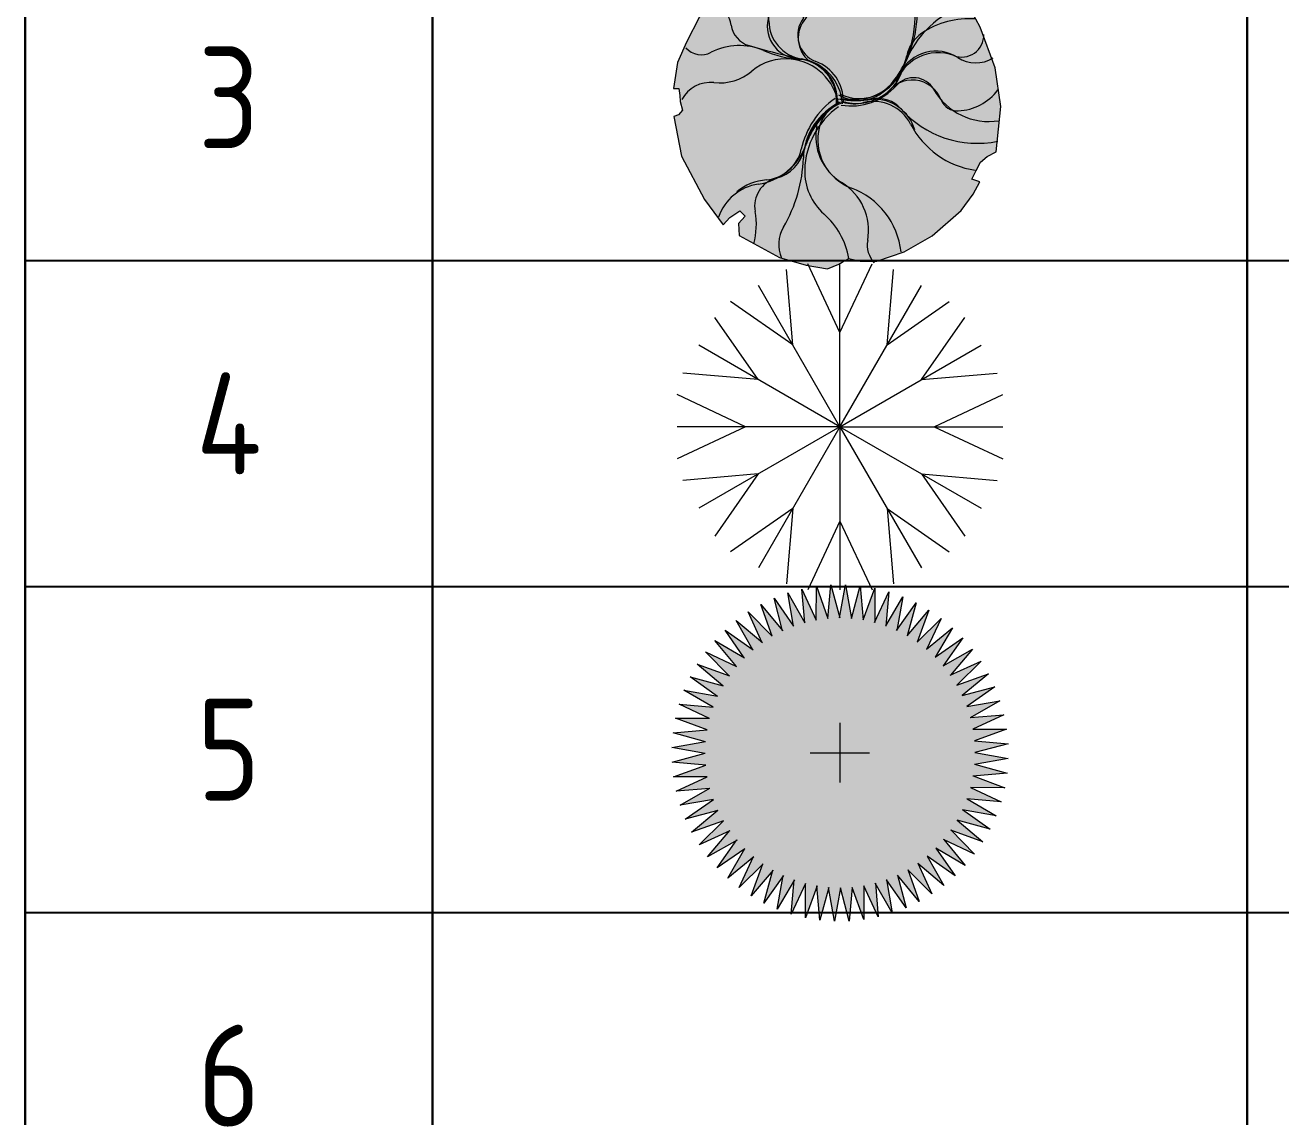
# Model space of a CAD drawing. Header units: metres. Extents: x -2072 to 1581266, y 0 to 323429.
# Drawn here: x 1734.68 to 1765.5, y 1814.33 to 1841.12 of the extents above; entities that cross this region are included whole.
import ezdxf

# ---------------------------------------------------------------- set-up
doc = ezdxf.new("R2010")
doc.units = ezdxf.units.M
doc.layers.add('-ГПт- 18кв. Озеленение дер.', color=7, linetype='Continuous', lineweight=15, true_color=0x000000)
doc.layers.add('ГП_Озеленение_деревья и кустарники', color=7, linetype='Continuous', lineweight=9, true_color=0x2e7666)
doc.layers.add('ГП - Лист (таблица)', color=7, linetype='Continuous', lineweight=9)
doc.layers.add('Липа серебристная', color=7, linetype='Continuous', lineweight=0)
doc.styles.add('GOST Common_2', font='GOST_Common.ttf', dxfattribs={"width": 0.9, "height": 2.5})
doc.styles.add('ГП Ариал 2016', font='arial.ttf')

# ---------------------------------------------------------------- blocks, each defined once
blk = doc.blocks.new('Бересклет')
at = {"layer": 'Липа серебристная', "lineweight": 0, "transparency": 33554559}
h = blk.add_hatch(color=256, dxfattribs=at)
h.dxf.hatch_style = 1
h.set_gradient(color1=(65, 151, 28), color2=(65, 151, 28), tint=1, name='INVSPHERICAL')
h.paths.add_polyline_path([(-5.16, -2.941), (-5.026, -3.207), (-5.36, -3.407), (-5.493, -3.873), (-4.227, -5.205), (-3.311, -5.827), (-2.552, -6.221), (-2.066, -6.19), (-1.611, -6.099), (-1.216, -6.342), (-0.579, -6.554), (0.573, -6.537), (1.839, -6.271), (3.239, -5.671), (3.906, -5.205), (4.305, -4.806), (4.039, -4.606), (4.572, -4.073), (4.905, -3.94), (5.305, -3.873), (6.039, -2.208), (6.305, -0.677), (6.238, 1.055), (6.039, 2.12), (5.772, 2.12), (5.572, 2.32), (5.639, 2.587), (5.639, 2.92), (5.172, 3.719), (4.439, 4.651), (3.706, 5.317), (3.372, 5.117), (3.039, 5.184), (2.906, 5.517), (2.839, 5.783), (1.773, 6.183), (0.239, 6.449), (-0.094, 6.383), (-0.36, 6.383), (-0.36, 6.249), (-0.494, 6.116), (-0.694, 6.249), (-0.76, 6.316), (-1.56, 6.249), (-2.427, 5.983), (-3.038, 5.789), (-3.007, 5.638), (-3.25, 5.365), (-3.427, 5.184), (-3.627, 5.45), (-4.293, 4.917), (-5.093, 4.118), (-5.693, 3.452), (-6.16, 2.52), (-5.96, 2.453), (-6.013, 2.18), (-6.073, 1.938), (-6.093, 1.588), (-6.293, 1.454), (-6.493, 1.454), (-6.693, -0.144), (-6.36, -2.075), (-5.96, -3.274), (-5.626, -3.074)])
at = {"layer": 'Липа серебристная', "color": 36, "lineweight": 0}
blk.add_lwpolyline([(-5.626, -3.074), (-5.16, -2.941), (-5.026, -3.207), (-5.36, -3.407), (-5.493, -3.873), (-4.227, -5.205), (-3.311, -5.827), (-2.552, -6.221), (-2.066, -6.19), (-1.915, -6.16), (-1.611, -6.099), (-1.216, -6.342), (-0.579, -6.554), (0.573, -6.537), (1.839, -6.271), (3.239, -5.671), (3.906, -5.205), (4.305, -4.806), (4.039, -4.606), (4.305, -4.339), (4.572, -4.073), (4.905, -3.94), (5.305, -3.873), (6.039, -2.208), (6.305, -0.677), (6.238, 1.055), (6.039, 2.12), (5.772, 2.12), (5.572, 2.32), (5.639, 2.587), (5.639, 2.92), (5.172, 3.719), (4.439, 4.651), (3.706, 5.317), (3.372, 5.117), (3.039, 5.184), (2.906, 5.517), (2.839, 5.783), (1.773, 6.183), (0.239, 6.449), (-0.094, 6.383), (-0.36, 6.383), (-0.36, 6.249), (-0.494, 6.116), (-0.694, 6.249), (-0.76, 6.316), (-1.56, 6.249), (-2.427, 5.983), (-3.038, 5.789), (-3.007, 5.638), (-3.25, 5.365), (-3.427, 5.184), (-3.627, 5.45), (-4.293, 4.917), (-5.093, 4.118), (-5.693, 3.452), (-6.16, 2.52), (-5.96, 2.453), (-6.013, 2.18), (-6.073, 1.938), (-6.093, 1.588), (-6.293, 1.454), (-6.493, 1.454), (-6.693, -0.144), (-6.36, -2.075), (-5.96, -3.274)], close=True, dxfattribs=at)
for centre, radius, start, end in [((-3.257, 5.378), 2.06, 322.2937, 22.9884), ((-1.575, 5.308), 2.112, 304.8867, 29.1013), ((3.343, 3.216), 3.282, 117.6678, 164.546), ((-1.808, 5.764), 0.627, 160.7469, 236.1541), ((-4.277, 4.406), 1.105, 349.8976, 42.5085), ((-2.805, 4.277), 1.163, 341.527, 56.1541), ((-1.038, 4.866), 1.525, 300.0072, 347.8887), ((-1.108, 4.082), 5.334, 327.0343, 6.9538), ((-2.21, 4.038), 0.995, 169.8976, 236.1171), ((-0.598, 3.323), 1.301, 142.2937, 247.595), ((-4.419, 4.264), 0.851, 204.6521, 279.2459), ((-0.25, 3.424), 1.531, 161.527, 243.0805), ((0.314, 2.525), 1.178, 120.0072, 213.3724), ((0.273, 2.658), 1.118, 124.8867, 231.2269), ((5.614, 2.159), 1.595, 105.4509, 166.0251), ((-3.89, 1.016), 2.44, 48.6617, 99.2459), ((22.134, 40.288), 44.661, 236.1171, 238.5688), ((0.689, 6.221), 4.494, 228.6617, 247.8657), ((0.487, 3.435), 3.687, 319.8712, 346.0251), ((-5.087, 1.048), 1.306, 65.9998, 133.3029), ((-3.73, 4.094), 2.029, 245.9998, 291.7988), ((-2.193, 0.251), 2.11, 66.0813, 111.7988), ((-2.206, 0.223), 2.141, 350.6534, 66.0813), ((-1.742, 0.548), 1.701, 338.4196, 67.595), ((-1.607, 0.576), 1.6, 335.2149, 67.8657), ((-1.822, 0.327), 1.942, 345.6095, 63.0805), ((5.965, -1.831), 3.892, 92.0444, 144.6504), ((-1.495, 0.456), 1.706, 341.1793, 51.2269), ((4.342, 0.161), 1.438, 106.0682, 150.1959), ((4.878, -1.699), 3.374, 67.6648, 106.0682), ((0.152, 3.265), 3.833, 297.8245, 327.0343), ((1.149, 1.99), 2.241, 266.1642, 330.1959), ((3.774, -1.069), 1.763, 50.9237, 146.4518), ((3.769, -0.816), 1.588, 38.767, 135.367), ((5.44, 0.983), 0.88, 230.9237, 342.9025), ((0.854, -3.088), 3.389, 107.3081, 149.5161), ((1.656, 3.032), 3.395, 240.1653, 262.9959), ((1.212, 1.255), 1.56, 220.6259, 297.8245), ((3.245, 8.655), 9.18, 249.4832, 255.8382), ((1.193, 1.555), 1.959, 235.7146, 324.6504), ((1.332, 1.59), 1.836, 227.3584, 315.367), ((2.802, -0.916), 0.919, 11.6063, 120.5071), ((6.032, 1.002), 1.316, 218.767, 283.6152), ((0.794, -3.243), 3.163, 106.8578, 160.5061), ((0.301, -2.594), 2.548, 96.8337, 160.2326), ((0.419, -2.788), 2.742, 100.7614, 149.5512), ((0.784, -3.243), 3.284, 108.2581, 142.5597), ((0.033, -1.452), 1.338, 82.3985, 147.4498), ((1.112, 1.951), 2.41, 242.4659, 300.5071), ((1.004, 1.273), 1.645, 236.2211, 265.6239), ((0.751, -2.029), 1.666, 9.1996, 85.6239), ((0.755, -1.999), 1.732, 358.8013, 73.667), ((1.094, -1.548), 1.22, 23.3141, 82.9959), ((2.63, -1.281), 1.225, 3.0269, 129.5704), ((0.69, -1.726), 2.152, 150.6487, 220.6425), ((0.647, -1.843), 2.067, 147.4498, 231.4917), ((6.194, -0.219), 2.545, 191.6063, 260.9915), ((-3.733, 0.215), 2.405, 260.4869, 322.5597), ((-3.411, -0.577), 1.56, 256.8436, 329.5161), ((-3.275, -0.616), 1.543, 266.4242, 329.5512), ((5.939, 0.54), 4.056, 203.3141, 263.6777), ((4.55, -1.18), 0.697, 183.0269, 255.0057), ((-7.49, 0.206), 5.732, 311.328, 340.2326), ((5.81, -1.21), 3.458, 189.1996, 243.7116), ((4.921, 0.206), 2.132, 255.0057, 304.5418), ((-4.459, -4.119), 1.989, 80.4869, 142.7665), ((-4.257, -4.196), 2.157, 76.8436, 111.3202), ((-3.444, -3.307), 1.152, 86.4242, 172.5703), ((-0.042, -2.947), 2.276, 160.5061, 210.3843), ((-7.411, -2.789), 2.849, 326.2836, 352.5703), ((-2.641, -4.585), 2.238, 331.7458, 40.6425), ((-2.551, -5.863), 3.07, 348.1391, 51.4917), ((-2.808, -5.119), 1.359, 131.328, 185.5547), ((-4.677, -5.664), 3.097, 351.9211, 30.3843), ((0.262, -6.145), 1.058, 151.7458, 204.5556)]:
    blk.add_arc(centre, radius, start, end, dxfattribs=at)
blk = doc.blocks.new('T11')
at = {"color": 7, "linetype": 'Continuous'}
for p, q in [((-0.091445, 0.389406), (-0.096133, 0.489458)), ((-0.096133, 0.489458), (-0.056674, 0.395964)), ((-0.057158, 0.395895), (-0.053108, 0.495974)), ((-0.053108, 0.495974), (-0.021948, 0.399397)), ((-0.022436, 0.39937), (-0.009679, 0.498716)), ((-0.009679, 0.498716), (0.012945, 0.39979)), ((0.012457, 0.399805), (0.033824, 0.49766)), ((0.033824, 0.49766), (0.04774, 0.397142)), ((0.047255, 0.3972), (0.077069, 0.492819)), ((0.077069, 0.492819), (0.082171, 0.39147)), ((0.081693, 0.391569), (0.119728, 0.484228)), ((0.119728, 0.484228), (0.115978, 0.382818)), ((-0.189115, 0.352472), (-0.219538, 0.447899)), ((-0.219538, 0.447899), (-0.157226, 0.367804)), ((-0.157675, 0.367613), (-0.179666, 0.46533)), ((-0.179666, 0.46533), (-0.124572, 0.380108)), ((-0.125036, 0.379955), (-0.138426, 0.479216)), ((-0.138426, 0.479216), (-0.090969, 0.389517)), ((0.11551, 0.382959), (0.161476, 0.471949)), ((0.148448, 0.371435), (0.201994, 0.456079)), ((0.161476, 0.471949), (0.148901, 0.371252)), ((0.201994, 0.456079), (0.180691, 0.356863)), ((-0.219115, 0.334646), (-0.25774, 0.427061)), ((-0.25774, 0.427061), (-0.188684, 0.352701)), ((0.180255, 0.357084), (0.240976, 0.436739)), ((0.210691, 0.340014), (0.278123, 0.414076)), ((0.240976, 0.436739), (0.211106, 0.339756)), ((0.278123, 0.414076), (0.239915, 0.320063)), ((-0.273897, 0.291513), (-0.327982, 0.375818)), ((-0.327982, 0.375818), (-0.247064, 0.314577)), ((-0.247448, 0.314276), (-0.29398, 0.402971)), ((-0.29398, 0.402971), (-0.218706, 0.334913)), ((0.239524, 0.320356), (0.313154, 0.388258)), ((0.313154, 0.388258), (0.266897, 0.297937)), ((-0.298262, 0.266533), (-0.359489, 0.3458)), ((-0.359489, 0.3458), (-0.273541, 0.291849)), ((0.266533, 0.298262), (0.345801, 0.359489)), ((0.345801, 0.359489), (0.291848, 0.273542)), ((-0.320357, 0.239523), (-0.388259, 0.313154)), ((-0.388259, 0.313154), (-0.297936, 0.266897)), ((0.291514, 0.273897), (0.375817, 0.327982)), ((0.375817, 0.327982), (0.314578, 0.247065)), ((-0.340014, 0.210691), (-0.414075, 0.278124)), ((-0.414075, 0.278124), (-0.320064, 0.239916)), ((0.314276, 0.247448), (0.402972, 0.29398)), ((0.402972, 0.29398), (0.334914, 0.218706)), ((-0.357083, 0.180254), (-0.436739, 0.240976)), ((-0.436739, 0.240976), (-0.339756, 0.211107)), ((0.334647, 0.219114), (0.427061, 0.25774)), ((0.427061, 0.25774), (0.352701, 0.188684)), ((-0.371434, 0.148447), (-0.45608, 0.201994)), ((-0.45608, 0.201994), (-0.356862, 0.180691)), ((0.352471, 0.189116), (0.447899, 0.219538)), ((0.447899, 0.219538), (0.367804, 0.157225)), ((-0.382959, 0.115511), (-0.471949, 0.161476)), ((-0.471949, 0.161476), (-0.371253, 0.148901)), ((0.367612, 0.157675), (0.465329, 0.179667)), ((0.465329, 0.179667), (0.380108, 0.124571)), ((-0.391569, 0.081694), (-0.484227, 0.119728)), ((-0.484227, 0.119728), (-0.382817, 0.115978)), ((0.379955, 0.125036), (0.479217, 0.138426)), ((0.479217, 0.138426), (0.389518, 0.090969)), ((-0.492819, 0.07707), (-0.391469, 0.08217)), ((-0.397199, 0.047255), (-0.492819, 0.07707)), ((0.389407, 0.091444), (0.489458, 0.096132)), ((0.489458, 0.096132), (0.395965, 0.056673)), ((-0.497661, 0.033823), (-0.397141, 0.047739)), ((0.395895, 0.057158), (0.495974, 0.053108)), ((0.495974, 0.053108), (0.399397, 0.021948)), ((-0.498715, -0.00968), (-0.39979, 0.012945)), ((-0.399806, 0.012457), (-0.497661, 0.033823)), ((0.39937, 0.022436), (0.498715, 0.00968)), ((0.498715, 0.00968), (0.39979, -0.012945)), ((-0.39937, -0.022436), (-0.498715, -0.00968)), ((-0.495974, -0.053108), (-0.399397, -0.021948)), ((0.497661, -0.033823), (0.397141, -0.047739)), ((0.399806, -0.012457), (0.497661, -0.033823)), ((-0.395895, -0.057158), (-0.495974, -0.053108)), ((-0.489458, -0.096132), (-0.395965, -0.056673)), ((0.397199, -0.047255), (0.492819, -0.07707)), ((-0.389407, -0.091444), (-0.489458, -0.096132)), ((-0.479217, -0.138426), (-0.389518, -0.090969)), ((0.492819, -0.07707), (0.391469, -0.08217)), ((0.391569, -0.081694), (0.484227, -0.119728)), ((-0.379955, -0.125036), (-0.479217, -0.138426)), ((-0.465329, -0.179667), (-0.380108, -0.124571)), ((0.471949, -0.161476), (0.371253, -0.148901)), ((0.371434, -0.148447), (0.45608, -0.201994)), ((0.484227, -0.119728), (0.382817, -0.115978)), ((0.382959, -0.115511), (0.471949, -0.161476)), ((-0.367612, -0.157675), (-0.465329, -0.179667)), ((-0.447899, -0.219538), (-0.367804, -0.157225)), ((0.45608, -0.201994), (0.356862, -0.180691)), ((0.357083, -0.180254), (0.436739, -0.240976)), ((-0.352471, -0.189116), (-0.447899, -0.219538)), ((-0.427061, -0.25774), (-0.352701, -0.188684)), ((-0.334647, -0.219114), (-0.427061, -0.25774)), ((-0.402972, -0.29398), (-0.334914, -0.218706)), ((0.436739, -0.240976), (0.339756, -0.211107)), ((0.340014, -0.210691), (0.414075, -0.278124)), ((-0.314276, -0.247448), (-0.402972, -0.29398)), ((-0.375817, -0.327982), (-0.314578, -0.247065)), ((0.414075, -0.278124), (0.320064, -0.239916)), ((0.320357, -0.239523), (0.388259, -0.313154)), ((-0.291514, -0.273897), (-0.375817, -0.327982)), ((-0.345801, -0.359489), (-0.291848, -0.273542)), ((0.359489, -0.3458), (0.273541, -0.291849)), ((0.273897, -0.291513), (0.327982, -0.375818)), ((0.388259, -0.313154), (0.297936, -0.266897)), ((0.298262, -0.266533), (0.359489, -0.3458)), ((-0.266533, -0.298262), (-0.345801, -0.359489)), ((-0.313154, -0.388258), (-0.266897, -0.297937)), ((-0.239524, -0.320356), (-0.313154, -0.388258)), ((-0.278123, -0.414076), (-0.239915, -0.320063)), ((0.29398, -0.402971), (0.218706, -0.334913)), ((0.219115, -0.334646), (0.25774, -0.427061)), ((0.327982, -0.375818), (0.247064, -0.314577)), ((0.247448, -0.314276), (0.29398, -0.402971)), ((-0.210691, -0.340014), (-0.278123, -0.414076)), ((-0.240976, -0.436739), (-0.211106, -0.339756)), ((-0.180255, -0.357084), (-0.240976, -0.436739)), ((-0.201994, -0.456079), (-0.180691, -0.356863)), ((-0.148448, -0.371435), (-0.201994, -0.456079)), ((-0.161476, -0.471949), (-0.148901, -0.371252)), ((0.219538, -0.447899), (0.157226, -0.367804)), ((0.157675, -0.367613), (0.179666, -0.46533)), ((0.25774, -0.427061), (0.188684, -0.352701)), ((0.189115, -0.352472), (0.219538, -0.447899)), ((-0.11551, -0.382959), (-0.161476, -0.471949)), ((-0.119728, -0.484228), (-0.115978, -0.382818)), ((-0.081693, -0.391569), (-0.119728, -0.484228)), ((-0.077069, -0.492819), (-0.082171, -0.39147)), ((-0.047255, -0.3972), (-0.077069, -0.492819)), ((-0.033824, -0.49766), (-0.04774, -0.397142)), ((-0.012457, -0.399805), (-0.033824, -0.49766)), ((0.009679, -0.498716), (-0.012945, -0.39979)), ((0.022436, -0.39937), (0.009679, -0.498716)), ((0.053108, -0.495974), (0.021948, -0.399397)), ((0.057158, -0.395895), (0.053108, -0.495974)), ((0.096133, -0.489458), (0.056674, -0.395964)), ((0.138426, -0.479216), (0.090969, -0.389517)), ((0.091445, -0.389406), (0.096133, -0.489458)), ((0.179666, -0.46533), (0.124572, -0.380108)), ((0.125036, -0.379955), (0.138426, -0.479216))]:
    blk.add_line(p, q, dxfattribs=at)
blk = doc.blocks.new('Бузина')
at = {"layer": '-ГПт- 18кв. Озеленение дер.', "transparency": 33554610}
h = blk.add_hatch(color=256, dxfattribs=at)
h.set_gradient(color1=(204, 51, 0), color2=(195, 220, 193), rotation=180, tint=0.81, name='SPHERICAL')
h.paths.add_polyline_path([(-5947.664, -10805.897), (-5947.45, -10806.079), (-5947.724, -10806.004), (-5947.495, -10806.167), (-5947.775, -10806.117), (-5947.533, -10806.258), (-5947.816, -10806.233), (-5947.563, -10806.353), (-5947.847, -10806.353), (-5947.584, -10806.45), (-5947.867, -10806.474), (-5947.596, -10806.548), (-5947.877, -10806.597), (-5947.6, -10806.648), (-5947.875, -10806.721), (-5947.596, -10806.747), (-5947.863, -10806.843), (-5947.583, -10806.845), (-5947.841, -10806.965), (-5947.561, -10806.942), (-5947.808, -10807.083), (-5947.531, -10807.036), (-5947.764, -10807.199), (-5947.492, -10807.128), (-5947.711, -10807.31), (-5947.446, -10807.216), (-5947.648, -10807.416), (-5947.393, -10807.299), (-5947.576, -10807.517), (-5947.332, -10807.378), (-5947.496, -10807.61), (-5947.265, -10807.451), (-5947.408, -10807.697), (-5947.192, -10807.517), (-5947.312, -10807.775), (-5947.113, -10807.578), (-5947.211, -10807.845), (-5947.029, -10807.631), (-5947.103, -10807.905), (-5946.941, -10807.676), (-5946.991, -10807.956), (-5946.849, -10807.714), (-5946.874, -10807.997), (-5946.754, -10807.743), (-5946.755, -10808.028), (-5946.657, -10807.765), (-5946.633, -10808.048), (-5946.559, -10807.777), (-5946.51, -10808.057), (-5946.46, -10807.781), (-5946.387, -10808.056), (-5946.361, -10807.777), (-5946.264, -10808.044), (-5946.263, -10807.763), (-5946.143, -10808.021), (-5946.166, -10807.742), (-5946.024, -10807.988), (-5946.071, -10807.711), (-5945.909, -10807.945), (-5945.98, -10807.673), (-5945.797, -10807.892), (-5945.892, -10807.627), (-5945.691, -10807.829), (-5945.808, -10807.574), (-5945.591, -10807.757), (-5945.73, -10807.513), (-5945.497, -10807.677), (-5945.657, -10807.446), (-5945.411, -10807.589), (-5945.59, -10807.372), (-5945.333, -10807.493), (-5945.53, -10807.294), (-5945.263, -10807.391), (-5945.477, -10807.21), (-5945.202, -10807.284), (-5945.431, -10807.122), (-5945.151, -10807.172), (-5945.394, -10807.03), (-5945.11, -10807.055), (-5945.364, -10806.935), (-5945.08, -10806.936), (-5945.343, -10806.838), (-5945.06, -10806.814), (-5945.33, -10806.74), (-5945.05, -10806.691), (-5945.326, -10806.641), (-5945.051, -10806.568), (-5945.331, -10806.542), (-5945.063, -10806.445), (-5945.344, -10806.443), (-5945.086, -10806.324), (-5945.366, -10806.346), (-5945.119, -10806.205), (-5945.396, -10806.252), (-5945.163, -10806.089), (-5945.434, -10806.16), (-5945.216, -10805.978), (-5945.48, -10806.073), (-5945.279, -10805.872), (-5945.534, -10805.989), (-5945.351, -10805.772), (-5945.595, -10805.911), (-5945.431, -10805.678), (-5945.662, -10805.838), (-5945.519, -10805.592), (-5945.735, -10805.771), (-5945.614, -10805.513), (-5945.814, -10805.711), (-5945.716, -10805.444), (-5945.898, -10805.658), (-5945.824, -10805.383), (-5945.986, -10805.612), (-5945.936, -10805.332), (-5946.078, -10805.574), (-5946.052, -10805.291), (-5946.172, -10805.545), (-5946.172, -10805.26), (-5946.269, -10805.524), (-5946.293, -10805.24), (-5946.368, -10805.511), (-5946.416, -10805.231), (-5946.467, -10805.507), (-5946.54, -10805.232), (-5946.566, -10805.512), (-5946.663, -10805.244), (-5946.664, -10805.525), (-5946.784, -10805.267), (-5946.761, -10805.547), (-5946.903, -10805.3), (-5946.856, -10805.577), (-5947.018, -10805.343), (-5946.947, -10805.615), (-5947.129, -10805.397), (-5947.035, -10805.661), (-5947.236, -10805.459), (-5947.118, -10805.715), (-5947.336, -10805.531), (-5947.197, -10805.775), (-5947.43, -10805.612), (-5947.27, -10805.843), (-5947.516, -10805.7), (-5947.337, -10805.916), (-5947.594, -10805.795), (-5947.397, -10805.995)])
at = {"layer": '-ГПт- 18кв. Озеленение дер.', "transparency": 33554687}
for points in [[(-5946.465, -10806.392), (-5946.465, -10806.892)], [(-5946.715, -10806.642), (-5946.215, -10806.642)]]:
    blk.add_lwpolyline(points, dxfattribs=at)
at = {"layer": '-ГПт- 18кв. Озеленение дер.', "lineweight": 9, "transparency": 33554687, "xscale": 2.834999999999708, "yscale": 2.834999999999708, "zscale": 2.834999999999708, "rotation": 131.9878366597704}
blk.add_blockref('T11', (-5946.463, -10806.644), dxfattribs=at)
blk = doc.blocks.new('Бирючина')
at = {"layer": 'ГП_Озеленение_деревья и кустарники', "color": 96}
for p, q in [((-144.7, 250.7), (-164.5, 482.4)), ((0, 289.5), (-98.7, 500)), ((0, 289.5), (98.7, 500)), ((144.7, 250.7), (164.5, 482.4)), ((-144.7, 250.7), (-335.5, 383.7)), ((144.7, 250.7), (335.5, 383.7)), ((-250.7, 144.7), (-383.7, 335.5)), ((250.7, 144.7), (383.7, 335.5)), ((-250.7, 144.7), (-482.4, 164.5)), ((250.7, 144.7), (482.4, 164.5)), ((-289.5, 0), (-500, 98.7)), ((289.5, 0), (500, 98.7)), ((-289.5, 0), (-500, -98.7)), ((289.5, 0), (500, -98.7)), ((-250.7, -144.7), (-482.4, -164.5)), ((-250.7, -144.7), (-383.7, -335.5)), ((250.7, -144.7), (482.4, -164.5)), ((250.7, -144.7), (383.7, -335.5)), ((-144.7, -250.7), (-335.5, -383.7)), ((-144.7, -250.7), (-164.5, -482.4)), ((144.7, -250.7), (335.5, -383.7)), ((144.7, -250.7), (164.5, -482.4)), ((0, -289.5), (-98.7, -500)), ((0, -289.5), (98.7, -500))]:
    blk.add_line(p, q, dxfattribs=at)
at = {"layer": 'ГП_Озеленение_деревья и кустарники', "color": 91}
for q in [(0, 500), (-250, 433), (250, 433), (-433, 250), (433, 250), (-500, 0), (-433, -250), (-250, -433), (0, -500), (250, -433), (433, -250), (500, 0)]:
    blk.add_line((0, 0), q, dxfattribs=at)
blk = doc.blocks.new('*T90')
at = {"layer": 'Defpoints', "color": 8, "linetype": 'ByBlock', "lineweight": 0, "transparency": 16777216}
for p, q in [((0, 0), (208.026, 0)), ((0, 0), (0, -10)), ((208.026, 0), (208.026, -10))]:
    blk.add_line(p, q, dxfattribs=at)
at = {"layer": 'ГП - Лист (таблица)', "color": 0, "linetype": 'ByBlock', "lineweight": 40, "transparency": 16777216}
for p, q in [((0, -10), (208.026, -10)), ((0, -10), (0, -29.267)), ((10, -10), (10, -29.267)), ((30, -10), (30, -29.267)), ((115, -10), (115, -29.267)), ((132.406, -10), (132.406, -29.267)), ((151.584, -10), (151.584, -29.267)), ((166.584, -10), (166.584, -29.267)), ((208.026, -10), (208.026, -29.267))]:
    blk.add_line(p, q, dxfattribs=at)
at = {"layer": 'ГП - Лист (таблица)', "color": 0, "linetype": 'ByBlock', "lineweight": 30, "transparency": 16777216}
for p, q in [((0, -29.267), (208.026, -29.267)), ((0, -29.267), (0, -677.267)), ((208.026, -29.267), (208.026, -677.267)), ((10, -37.267), (10, -125.267)), ((30, -37.267), (30, -125.267)), ((115, -37.267), (115, -125.267)), ((132.406, -37.267), (132.406, -125.267)), ((151.584, -37.267), (151.584, -125.267)), ((166.584, -37.267), (166.584, -125.267)), ((10, -133.267), (10, -277.267)), ((30, -133.267), (30, -277.267)), ((115, -133.267), (115, -277.267)), ((132.406, -133.267), (132.406, -277.267)), ((151.584, -133.267), (151.584, -277.267)), ((166.584, -133.267), (166.584, -277.267)), ((10, -285.267), (10, -549.267)), ((30, -285.267), (30, -549.267)), ((115, -285.267), (115, -549.267)), ((132.406, -285.267), (132.406, -549.267)), ((151.584, -285.267), (151.584, -549.267)), ((166.584, -285.267), (166.584, -549.267)), ((10, -557.267), (10, -621.267)), ((30, -557.267), (30, -621.267)), ((115, -557.267), (115, -621.267)), ((132.406, -557.267), (132.406, -621.267)), ((151.584, -557.267), (151.584, -621.267)), ((166.584, -557.267), (166.584, -621.267)), ((10, -629.267), (10, -677.267)), ((30, -629.267), (30, -677.267)), ((115, -629.267), (115, -677.267)), ((132.406, -629.267), (132.406, -677.267)), ((151.584, -629.267), (151.584, -677.267)), ((166.584, -629.267), (166.584, -677.267))]:
    blk.add_line(p, q, dxfattribs=at)
at = {"layer": 'ГП - Лист (таблица)', "color": 0, "linetype": 'ByBlock', "lineweight": -2, "transparency": 16777216}
for p, q in [((0, -37.267), (208.026, -37.267)), ((0, -45.267), (208.026, -45.267)), ((0, -53.267), (208.026, -53.267)), ((0, -61.267), (208.026, -61.267)), ((0, -69.267), (208.026, -69.267)), ((0, -77.267), (208.026, -77.267)), ((0, -85.267), (208.026, -85.267)), ((0, -93.267), (208.026, -93.267)), ((0, -101.267), (208.026, -101.267)), ((0, -109.267), (208.026, -109.267)), ((0, -117.267), (208.026, -117.267)), ((0, -125.267), (208.026, -125.267)), ((0, -133.267), (208.026, -133.267)), ((0, -141.267), (208.026, -141.267)), ((0, -149.267), (208.026, -149.267)), ((0, -157.267), (208.026, -157.267)), ((0, -165.267), (208.026, -165.267)), ((0, -173.267), (208.026, -173.267)), ((0, -181.267), (208.026, -181.267)), ((0, -189.267), (208.026, -189.267)), ((0, -197.267), (208.026, -197.267)), ((0, -205.267), (208.026, -205.267)), ((0, -213.267), (208.026, -213.267)), ((0, -221.267), (208.026, -221.267)), ((0, -229.267), (208.026, -229.267)), ((0, -237.267), (208.026, -237.267)), ((0, -245.267), (208.026, -245.267)), ((0, -253.267), (208.026, -253.267)), ((0, -261.267), (208.026, -261.267)), ((0, -269.267), (208.026, -269.267)), ((0, -277.267), (208.026, -277.267)), ((0, -285.267), (208.026, -285.267)), ((0, -293.267), (208.026, -293.267)), ((0, -301.267), (208.026, -301.267)), ((0, -309.267), (208.026, -309.267)), ((0, -317.267), (208.026, -317.267)), ((0, -325.267), (208.026, -325.267)), ((0, -333.267), (208.026, -333.267)), ((0, -341.267), (208.026, -341.267)), ((0, -349.267), (208.026, -349.267)), ((0, -357.267), (208.026, -357.267)), ((0, -365.267), (208.026, -365.267)), ((0, -373.267), (208.026, -373.267)), ((0, -381.267), (208.026, -381.267)), ((0, -389.267), (208.026, -389.267)), ((0, -397.267), (208.026, -397.267)), ((0, -405.267), (208.026, -405.267)), ((0, -413.267), (208.026, -413.267)), ((0, -421.267), (208.026, -421.267)), ((0, -429.267), (208.026, -429.267)), ((0, -437.267), (208.026, -437.267)), ((0, -445.267), (208.026, -445.267)), ((0, -453.267), (208.026, -453.267)), ((0, -461.267), (208.026, -461.267)), ((0, -469.267), (208.026, -469.267)), ((0, -477.267), (208.026, -477.267)), ((0, -485.267), (208.026, -485.267)), ((0, -493.267), (208.026, -493.267)), ((0, -501.267), (208.026, -501.267)), ((0, -509.267), (208.026, -509.267)), ((0, -517.267), (208.026, -517.267)), ((0, -525.267), (208.026, -525.267)), ((0, -533.267), (208.026, -533.267)), ((0, -541.267), (208.026, -541.267)), ((0, -549.267), (208.026, -549.267)), ((0, -557.267), (208.026, -557.267)), ((0, -565.267), (208.026, -565.267)), ((0, -573.267), (208.026, -573.267)), ((0, -581.267), (208.026, -581.267)), ((0, -589.267), (208.026, -589.267)), ((0, -597.267), (208.026, -597.267)), ((0, -605.267), (208.026, -605.267)), ((0, -613.267), (208.026, -613.267)), ((0, -621.267), (208.026, -621.267)), ((0, -629.267), (208.026, -629.267)), ((0, -637.267), (208.026, -637.267)), ((0, -645.267), (208.026, -645.267)), ((0, -653.267), (208.026, -653.267)), ((0, -661.267), (208.026, -661.267)), ((0, -669.267), (208.026, -669.267)), ((0, -677.267), (208.026, -677.267))]:
    blk.add_line(p, q, dxfattribs=at)
at = {"layer": 'ГП - Лист (таблица)', "transparency": 16777216}
for s, insert, char_height, width, attachment_point, style in [('Ведомость элементов озеленения', (104.013, -5), 3.5, 205.02644, 5, 'GOST Common_2'), ('Обхват ствола, см', (123.703, -19.634), 2.5, 17.40565, 5, 'GOST Common_2'), ('{\\W0.8;Условное обозначение}', (20, -19.634), 2.5, 20, 5, 'GOST Common_2'), ('Наименование породы или\\Pвид насаждения', (72.5, -19.634), 2.5, 85, 5, 'GOST Common_2'), ('Размер,\\Pсм', (141.995, -19.634), 2.5, 19.17871, 5, 'GOST Common_2'), ('Примечание', (187.305, -19.634), 2.5, 41.44209, 5, 'GOST Common_2'), ('Поз.', (5, -19.634), 2.5, 10, 5, 'GOST Common_2'), ('Кол.', (159.084, -19.634), 2.5, 15, 5, 'GOST Common_2'), ('Хвойные деревья и кустарники', (104.013, -33.267), 2.5, 205.02644, 5, 'GOST Common_2'), ('\\A1;1', (5, -41.267), 2.5, 7, 5, 'GOST Common_2'), ('{\\C0;Ель}', (31.5, -41.267), 2.5, 82, 4, 'GOST Common_2'), ('20-25', (123.703, -41.267), 2.5, 14.40565, 5, 'GOST Common_2'), ('500-600', (141.995, -41.267), 2.5, 16.17871, 5, 'GOST Common_2'), ('С комом 0.8*0.8*0.8', (187.305, -41.267), 2.5, 38.44209, 5, 'GOST Common_2'), ('Лиственница', (31.5, -49.267), 2.5, 82, 4, 'GOST Common_2'), ('\\A1;2', (5, -49.267), 2.5, 7, 5, 'GOST Common_2'), ('\\A1;3', (5, -57.267), 2.5, 7, 5, 'GOST Common_2'), ('Сосна', (31.5, -57.267), 2.5, 82, 4, 'GOST Common_2'), ('{\\C0;Сосна горная}', (31.5, -65.267), 2.5, 82, 4, 'GOST Common_2'), ('4', (5, -65.267), 2.5, 7, 5, 'GOST Common_2'), ('5', (5, -73.267), 2.5, 7, 5, 'GOST Common_2'), ('Можжевельник', (31.5, -73.267), 2.5, 82, 4, 'GOST Common_2'), ('{\\fGOST Common|b0|i0|c204|p34;\\W0.9;\\C0;Можжевельник горизонтальный}', (31.5, -81.267), 2.5, 82, 4, 'ГП Ариал 2016'), ('6', (5, -81.267), 2.5, 7, 5, 'GOST Common_2'), ('7', (5, -89.267), 2.5, 7, 5, 'GOST Common_2'), ('{\\fGOST Common|b0|i0|c204|p34;\\W0.9;\\C0;Пихта}', (31.5, -89.267), 2.5, 82, 4, 'ГП Ариал 2016'), ('{\\fGOST Common|b0|i0|c204|p34;\\W0.9;\\C0;Псевдотсуга}', (31.5, -97.267), 2.5, 82, 4, 'ГП Ариал 2016'), ('8', (5, -97.267), 2.5, 7, 5, 'GOST Common_2'), ('{\\fGOST Common|b0|i0|c204|p34;\\W0.9;\\C0;Микробиота перекрёстнопарная}', (31.5, -105.267), 2.5, 82, 4, 'ГП Ариал 2016'), ('9', (5, -105.267), 2.5, 7, 5, 'GOST Common_2'), ('{\\fGOST Common|b0|i0|c204|p34;\\W0.9;\\C0;Тсуга}', (31.5, -113.267), 2.5, 82, 4, 'ГП Ариал 2016'), ('{\\fGOST Common|b0|i0|c204|p34;\\W0.9;\\C0;Туя западная}', (31.5, -121.267), 2.5, 82, 4, 'ГП Ариал 2016'), ('10', (5, -121.267), 2.5, 7, 5, 'GOST Common_2'), ('{\\fArial|b0|i0|c204|p34;Лиственные деревья }', (104.013, -129.267), 2.5, 205.02644, 5, 'GOST Common_2'), ('Бархат Амурский', (31.5, -137.267), 2.5, 82, 4, 'GOST Common_2'), ('1', (5, -137.267), 2.5, 7, 5, 'GOST Common_2'), ('Береза', (31.5, -145.267), 2.5, 82, 4, 'GOST Common_2'), ('2', (5, -145.267), 2.5, 7, 5, 'GOST Common_2'), ('Боярышник', (31.5, -153.267), 2.5, 82, 4, 'GOST Common_2'), ('3', (5, -153.267), 2.5, 7, 5, 'GOST Common_2'), ('4', (5, -161.267), 2.5, 7, 5, 'GOST Common_2'), ('Вишня', (31.5, -161.267), 2.5, 82, 4, 'GOST Common_2'), ('5', (5, -169.267), 2.5, 7, 5, 'GOST Common_2'), ('Вяз', (31.5, -169.267), 2.5, 82, 4, 'GOST Common_2'), ('Груша', (31.5, -177.267), 2.5, 82, 4, 'GOST Common_2'), ('6', (5, -177.267), 2.5, 7, 5, 'GOST Common_2'), ('Дуб', (31.5, -185.267), 2.5, 82, 4, 'GOST Common_2'), ('7', (5, -185.267), 2.5, 7, 5, 'GOST Common_2'), ('8', (5, -193.267), 2.5, 7, 5, 'GOST Common_2'), ('Ива ', (31.5, -193.267), 2.5, 82, 4, 'GOST Common_2'), ('9', (5, -201.267), 2.5, 7, 5, 'GOST Common_2'), ('Клен', (31.5, -201.267), 2.5, 82, 4, 'GOST Common_2'), ('10', (5, -209.267), 2.5, 7, 5, 'GOST Common_2'), ('Конский каштан', (31.5, -209.267), 2.5, 82, 4, 'GOST Common_2'), ('11', (5, -217.267), 2.5, 7, 5, 'GOST Common_2'), ('Липа ', (31.5, -217.267), 2.5, 82, 4, 'GOST Common_2'), ('12', (5, -225.267), 2.5, 7, 5, 'GOST Common_2'), ('Ольха', (31.5, -225.267), 2.5, 82, 4, 'GOST Common_2'), ('Акация (Робиния)', (31.5, -233.267), 2.5, 82, 4, 'GOST Common_2'), ('13', (5, -233.267), 2.5, 7, 5, 'GOST Common_2'), ('14', (5, -241.267), 2.5, 7, 5, 'GOST Common_2'), ('Рябина', (31.5, -241.267), 2.5, 82, 4, 'GOST Common_2'), ('15', (5, -249.267), 2.5, 7, 5, 'GOST Common_2'), ('Слива', (31.5, -249.267), 2.5, 82, 4, 'GOST Common_2'), ('16', (5, -257.267), 2.5, 7, 5, 'GOST Common_2'), ('Тополь', (31.5, -257.267), 2.5, 82, 4, 'GOST Common_2'), ('Черемуха', (31.5, -265.267), 2.5, 82, 4, 'GOST Common_2'), ('17', (5, -265.267), 2.5, 7, 5, 'GOST Common_2'), ('18', (5, -273.267), 2.5, 7, 5, 'GOST Common_2'), ('Яблоня', (31.5, -273.267), 2.5, 82, 4, 'GOST Common_2'), ('Лиственные кустарники', (104.013, -281.267), 3.5, 205.02644, 5, 'ГП Ариал 2016'), ('Арония', (31.5, -289.267), 2.5, 82, 4, 'GOST Common_2'), ('1', (5, -289.267), 2.5, 7, 5, 'GOST Common_2'), ('Барбарис', (31.5, -297.267), 2.5, 82, 4, 'GOST Common_2'), ('2', (5, -297.267), 2.5, 7, 5, 'GOST Common_2'), ('Бересклет', (31.5, -305.267), 2.5, 82, 4, 'GOST Common_2'), ('3', (5, -305.267), 2.5, 7, 5, 'GOST Common_2'), ('Бирючина Вегейла', (31.5, -313.267), 2.5, 82, 4, 'GOST Common_2'), ('4', (5, -313.267), 2.5, 7, 5, 'GOST Common_2'), ('Бузина', (31.5, -321.267), 2.5, 82, 4, 'GOST Common_2'), ('5', (5, -321.267), 2.5, 7, 5, 'GOST Common_2'), ('6', (5, -329.267), 2.5, 7, 5, 'GOST Common_2'), ('Вегейла', (31.5, -329.267), 2.5, 82, 4, 'GOST Common_2'), ('Гортензия', (31.5, -337.267), 2.5, 82, 4, 'GOST Common_2'), ('7', (5, -337.267), 2.5, 7, 5, 'GOST Common_2'), ('Дерен', (31.5, -345.267), 2.5, 82, 4, 'GOST Common_2'), ('8', (5, -345.267), 2.5, 7, 5, 'GOST Common_2'), ('9', (5, -353.267), 2.5, 7, 5, 'GOST Common_2'), ('Жимолость', (31.5, -353.267), 2.5, 82, 4, 'GOST Common_2'), ('Ива пурпурная ф. "Nana"', (31.5, -361.267), 2.5, 82, 4, 'GOST Common_2'), ('10', (5, -361.267), 2.5, 7, 5, 'GOST Common_2'), ('Ирга', (31.5, -369.267), 2.5, 82, 4, 'GOST Common_2'), ('11', (5, -369.267), 2.5, 7, 5, 'GOST Common_2'), ('12', (5, -377.267), 2.5, 7, 5, 'GOST Common_2'), ('Калина', (31.5, -377.267), 2.5, 82, 4, 'GOST Common_2'), ('Карагана', (31.5, -385.267), 2.5, 82, 4, 'GOST Common_2'), ('13', (5, -385.267), 2.5, 7, 5, 'GOST Common_2'), ('14', (5, -393.267), 2.5, 7, 5, 'GOST Common_2'), ('Кизильник', (31.5, -393.267), 2.5, 82, 4, 'GOST Common_2'), ('15', (5, -401.267), 2.5, 7, 5, 'GOST Common_2'), ('Лапчатка', (31.5, -401.267), 2.5, 82, 4, 'GOST Common_2'), ('Лещина', (31.5, -409.267), 2.5, 82, 4, 'GOST Common_2'), ('16', (5, -409.267), 2.5, 7, 5, 'GOST Common_2'), ('17', (5, -417.267), 2.5, 7, 5, 'GOST Common_2'), ('Лох', (31.5, -417.267), 2.5, 82, 4, 'GOST Common_2'), ('18', (5, -425.267), 2.5, 7, 5, 'GOST Common_2'), ('Магония', (31.5, -425.267), 2.5, 82, 4, 'GOST Common_2'), ('Пузыреплодник калинолистный', (31.5, -433.267), 2.5, 82, 4, 'GOST Common_2'), ('19', (5, -433.267), 2.5, 7, 5, 'GOST Common_2'), ('Ракитник русский', (31.5, -441.267), 2.5, 82, 4, 'GOST Common_2'), ('20', (5, -441.267), 2.5, 7, 5, 'GOST Common_2'), ('Рододендрон даурский', (31.5, -449.267), 2.5, 82, 4, 'GOST Common_2'), ('21', (5, -449.267), 2.5, 7, 5, 'GOST Common_2'), ('22', (5, -457.267), 2.5, 7, 5, 'GOST Common_2'), ('Роза', (31.5, -457.267), 2.5, 82, 4, 'GOST Common_2'), ('23', (5, -465.267), 2.5, 7, 5, 'GOST Common_2'), ('Рябинник', (31.5, -465.267), 2.5, 82, 4, 'GOST Common_2'), ('Сирень', (31.5, -473.267), 2.5, 82, 4, 'GOST Common_2'), ('24', (5, -473.267), 2.5, 7, 5, 'GOST Common_2'), ('Смородина', (31.5, -481.267), 2.5, 82, 4, 'GOST Common_2'), ('25', (5, -481.267), 2.5, 7, 5, 'GOST Common_2'), ('26', (5, -489.267), 2.5, 7, 5, 'GOST Common_2'), ('Снежнеягоник', (31.5, -489.267), 2.5, 82, 4, 'GOST Common_2'), ('Спирея', (31.5, -497.267), 2.5, 82, 4, 'GOST Common_2'), ('27', (5, -497.267), 2.5, 7, 5, 'GOST Common_2'), ('Стефанандра', (31.5, -505.267), 2.5, 82, 4, 'GOST Common_2'), ('28', (5, -505.267), 2.5, 7, 5, 'GOST Common_2'), ('Форзиция', (31.5, -513.267), 2.5, 82, 4, 'GOST Common_2'), ('29', (5, -513.267), 2.5, 7, 5, 'GOST Common_2'), ('30', (5, -521.267), 2.5, 7, 5, 'GOST Common_2'), ('Хеномелес', (31.5, -521.267), 2.5, 82, 4, 'GOST Common_2'), ('Чубушник', (31.5, -529.267), 2.5, 82, 4, 'GOST Common_2'), ('31', (5, -529.267), 2.5, 7, 5, 'GOST Common_2'), ('32', (5, -537.267), 2.5, 7, 5, 'GOST Common_2'), ('33', (5, -545.267), 2.5, 7, 5, 'GOST Common_2'), ('Лианы', (104.013, -553.267), 3.5, 205.02644, 5, 'ГП Ариал 2016'), ('1', (5, -561.267), 2.5, 7, 5, 'GOST Common_2'), ('Актинидия коломкита', (31.5, -561.267), 2.5, 82, 4, 'GOST Common_2'), ('Девичий виноград', (31.5, -569.267), 2.5, 82, 4, 'GOST Common_2'), ('2', (5, -569.267), 2.5, 7, 5, 'GOST Common_2'), ('Древогубец', (31.5, -577.267), 2.5, 82, 4, 'GOST Common_2'), ('3', (5, -577.267), 2.5, 7, 5, 'GOST Common_2'), ('Жимолость каприфоль', (31.5, -585.267), 2.5, 82, 4, 'GOST Common_2'), ('4', (5, -585.267), 2.5, 7, 5, 'GOST Common_2'), ('5', (5, -593.267), 2.5, 7, 5, 'GOST Common_2'), ('{\\fArial|b0|i0|c204|p34;Хмель}', (31.5, -593.267), 2.5, 82, 4, 'GOST Common_2'), ('{\\fGOST Common|b0|i0|c204|p34;\\W0.9;Существующие зеленые насаждения}', (104.013, -625.267), 3.5, 205.02644, 5, 'ГП Ариал 2016'), ('Существующие древесное насаждение', (31.5, -633.267), 2.5, 82, 4, 'GOST Common_2'), ('1', (5, -633.267), 2.5, 7, 5, 'GOST Common_2'), ('Существующие кустарниковое насаждение', (31.5, -641.267), 2.5, 82, 4, 'GOST Common_2'), ('2', (5, -641.267), 2.5, 7, 5, 'GOST Common_2'), ('Существующие хвойное насаждение', (31.5, -649.267), 2.5, 82, 4, 'GOST Common_2'), ('3', (5, -649.267), 2.5, 7, 5, 'GOST Common_2'), ('Существующая живая изгородь', (31.5, -657.267), 2.5, 82, 4, 'GOST Common_2'), ('4', (5, -657.267), 2.5, 7, 5, 'GOST Common_2')]:
    blk.add_mtext(s, dxfattribs=dict(at, insert=insert, char_height=char_height, width=width, attachment_point=attachment_point, style=style))

msp = doc.modelspace()

# ---------------------------------------------------------------- block references
msp.add_blockref('*T90', (1734.675, 2144.606))
at = {"layer": 'ГП_Озеленение_деревья и кустарники', "xscale": 0.6149423339804481, "yscale": 0.6149423339804481, "zscale": 0.6149423339804481, "rotation": 18.05685742543814}
msp.add_blockref('Бересклет', (1754.675, 1839.262), dxfattribs=at)
at = {"layer": 'ГП_Озеленение_деревья и кустарники', "linetype": 'Continuous', "xscale": 0.00800001147051484, "yscale": 0.00800001147051484, "zscale": 0.00800001147051484}
msp.add_blockref('Бирючина', (1754.678, 1831.261), dxfattribs=at)
at = {"layer": 'ГП_Озеленение_деревья и кустарники', "color": 11, "lineweight": 30, "true_color": 0xf27172, "transparency": 33554687, "xscale": 2.920722326459341, "yscale": 2.920722326459341, "zscale": 2.920722326459341}
msp.add_blockref('Бузина', (19122.648, 33386.462), dxfattribs=at)

doc.saveas('drawing.dxf')
